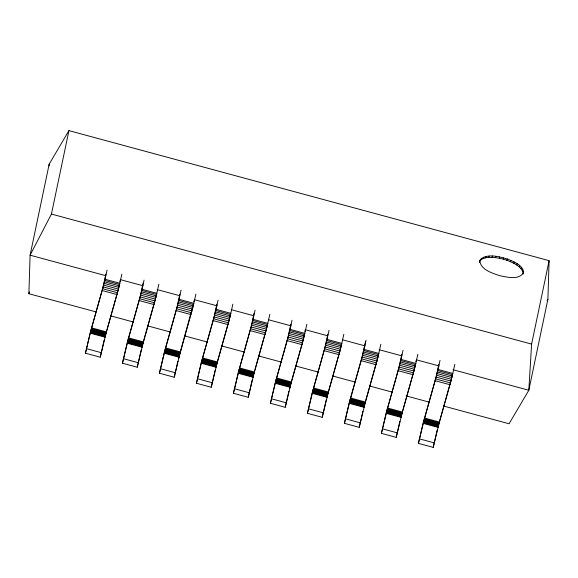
<?xml version="1.0" encoding="UTF-8"?>
<svg xmlns="http://www.w3.org/2000/svg" width="578" height="578" viewBox="0 0 578 578"><rect width="100%" height="100%" fill="white"/><g stroke="black" fill="none" stroke-linecap="round" stroke-linejoin="round"><path stroke-width="0.87" d="M95.999 311.896L28.9 293.725L30.092 255.18L49.181 164.138L68.934 130.621L549.1 260.671L547.908 299.209L528.819 390.251L509.066 423.768L443.709 406.067M49.072 165.915L49.181 164.138M549.1 260.671L531.608 344.105L528.819 390.251L453.094 369.747M28.9 293.725L29.268 291.962M105.817 275.692L30.092 255.18L51.442 214.055L68.934 130.621M105.89 274.102L102.913 287.439L90.117 333.072L85.443 353.187L100.247 357.197L105.998 333.549L118.476 289.123L121.871 274.124M85.443 353.187L91.201 329.539L103.679 285.113L107.075 270.114M118.866 286.775L119.595 283.307M119.957 281.573L120.325 279.839M143.069 283.256L140.375 295.705L127.536 341.497L122.442 363.208L137.239 367.218L142.997 343.563L155.475 299.144L158.871 284.145M122.442 363.208L128.2 339.561L140.678 295.134L144.067 280.135M155.684 297.656L156.046 295.929M179.881 294.137L176.911 307.482L164.116 353.115L159.441 373.229L174.238 377.239L179.996 353.584L192.474 309.158L195.863 294.166M159.441 373.229L165.192 349.582L177.677 305.155L181.066 290.156M193.587 303.349L180.676 350.571M193.955 301.615L194.316 299.881M216.88 304.158L213.911 317.495L201.108 363.136L196.441 383.25L211.237 387.253L216.988 363.605L229.473 319.179L232.862 304.187M196.441 383.25L202.192 359.595L214.669 315.176L218.065 300.177M230.586 313.37L228.707 321.505M254.06 313.312L251.365 325.768L238.526 371.56L233.433 393.271L248.237 397.274L253.988 373.626L266.465 329.2L269.861 314.208M233.433 393.271L239.191 369.617L251.668 325.19L255.064 310.198M266.675 327.719L267.036 325.985M290.871 324.2L287.902 337.538L275.106 383.171L270.432 403.285L285.229 407.295L290.987 383.648L303.464 339.221L306.86 324.229M270.432 403.285L276.183 379.638L288.668 335.211L292.056 320.219M304.584 333.405L302.699 341.547M304.946 331.671L305.307 329.944M327.871 334.221L324.901 347.559L312.106 393.192L307.431 413.306L322.228 417.316L327.986 393.669L340.464 349.242L343.852 334.243M307.431 413.306L313.182 389.659L325.667 345.232L329.055 330.24M341.034 346.027L339.698 351.569M380.851 344.264L377.463 359.263L364.978 403.69L359.227 427.337L344.423 423.327L350.181 399.68L362.659 355.253L366.055 340.261M377.665 357.782L378.576 353.447M401.869 354.263L398.892 367.601L386.097 413.234L381.422 433.348L396.226 437.358L401.977 413.711L414.455 369.284L417.851 354.285M381.422 433.348L387.181 409.701L399.658 365.274L403.054 350.275M415.575 363.468L413.696 371.611M415.936 361.734L416.305 360M438.861 364.284L435.891 377.622L423.096 423.255L418.421 443.369L433.218 447.379L438.977 423.725L451.454 379.305L454.85 364.306M418.421 443.369L424.173 419.722L436.657 375.295L440.046 360.296M451.656 377.817L452.574 373.489M100.247 357.197L104.192 339.943M137.239 367.218L141.184 349.965M174.238 377.239L177.894 361.178M211.237 387.253L215.182 370.007M248.237 397.274L252.181 380.028M285.229 407.295L288.884 391.241M322.228 417.316L326.173 400.063M344.423 423.327L349.098 403.213L361.9 357.58L365.506 341.779M359.227 427.337L362.876 411.283M396.226 437.358L399.875 421.304M433.218 447.379L437.163 430.126M118.685 287.634L117.717 291.449M155.547 298.234L142.773 343.852M266.537 328.297L266.169 329.771M377.528 358.36L377.159 359.834M451.526 378.395L450.688 381.632M178.53 358.62L179.332 355.528M289.52 388.683L290.322 385.584M104.921 337.082L117.471 292.36M141.913 347.103L142.333 345.507M215.912 367.138L216.331 365.542M252.904 377.159L253.323 375.563M326.902 397.202L327.321 395.605M363.902 407.223L364.321 405.626M400.894 417.244L402.209 412.331M437.893 427.265L450.443 382.542M265.945 330.63L254.674 370.606M376.935 360.686L365.664 400.67M179.772 353.873L180.228 352.204M216.772 363.894L228.462 322.423M253.764 373.915L254.219 372.246M290.763 383.937L291.218 382.268M327.762 393.95L339.452 352.479M364.761 403.971L365.209 402.31M302.453 342.465L291.666 380.627M413.451 372.521L402.664 410.691M480.455 259.37L479.422 262.166L480.455 259.37C487.919 253.265 498.915 256.639 507.289 258.958C513.488 261.653 524.773 265.447 523.119 274.001L523.487 271.024M480.08 260.7L481.38 259.457L481.756 258.128M481.38 259.457L483.287 258.482L483.663 257.152M483.287 258.482L485.737 257.795L486.112 256.466M485.737 257.795L488.663 257.42L489.039 256.09M488.663 257.42L491.972 257.369L492.348 256.04M491.972 257.369L495.563 257.644L495.938 256.314M495.563 257.644L499.327 258.236L499.703 256.907M499.327 258.236L503.149 259.125L503.525 257.795M523.112 272.354C520.612 265.642 513.047 262.78 506.913 260.288L507.289 258.958M510.504 261.69L510.88 260.36M513.82 263.286L514.196 261.957M516.754 265.027L517.129 263.698M519.21 266.855L519.593 265.526M521.132 268.727L521.508 267.397M522.44 270.583L522.815 269.254M523.495 272.671C518.741 280.388 507.123 277.086 499.768 275.72C492.333 273.076 480.896 270.005 479.798 260.837M547.084 300.791L547.908 299.209M51.442 214.055L531.608 344.105M120.614 279.694L143.243 285.828M157.165 289.6L179.801 295.726M194.598 299.736L217.227 305.863M231.149 309.635L253.778 315.761M268.575 319.771L291.204 325.898M305.133 329.67L327.762 335.804M342.559 339.806L365.188 345.94M379.117 349.712L401.746 355.838M416.543 359.848L439.172 365.975M105.138 279.29L119.942 283.299M142.137 289.311L156.934 293.321M179.137 299.332L193.933 303.342M216.129 309.353L230.933 313.363M253.128 319.374L267.925 323.384M290.127 329.395L304.924 333.398M327.126 339.416L341.923 343.419M364.118 349.43L378.922 353.44M401.118 359.451L415.914 363.461M438.117 369.472L452.914 373.482M104.864 280.446L119.668 284.455M141.863 290.467L156.66 294.477M178.862 300.488L193.659 304.498M215.861 310.509L230.658 314.519M252.853 320.53L267.657 324.54M289.853 330.551L304.649 334.554M326.852 340.572L341.649 344.575M363.844 350.586L378.648 354.596M400.843 360.607L415.647 364.617M437.842 370.628L452.639 374.638M104.524 281.833L119.321 285.843M141.523 291.854L156.32 295.857M178.515 301.875L193.319 305.878M215.515 311.896L230.311 315.899M252.514 321.91L267.311 325.92M289.513 331.931L304.31 335.941M326.505 341.952L341.309 345.962M363.504 351.973L378.301 355.983M400.503 361.994L415.3 366.004M437.503 372.015L452.299 376.025M104.127 283.401L118.924 287.411M141.119 293.422L155.923 297.432M178.118 303.443L192.915 307.453M215.117 313.464L229.914 317.474M252.116 323.485L266.913 327.495M289.108 333.506L303.912 337.509M326.108 343.527L340.904 347.53M363.107 353.541L377.904 357.551M400.106 363.562L414.903 367.572M437.098 373.583L451.902 377.593M103.679 285.113L118.476 289.123M140.678 295.134L155.475 299.144M177.677 305.155L192.474 309.158M214.669 315.176L229.473 319.179M251.668 325.19L266.465 329.2M288.668 335.211L303.464 339.221M325.667 345.232L340.464 349.242M362.659 355.253L377.463 359.263M399.658 365.274L414.455 369.284M436.657 375.295L451.454 379.305M103.202 286.912L117.999 290.915M140.201 296.926L154.998 300.936M177.2 306.947L191.997 310.957M214.192 316.968L228.996 320.978M251.192 326.989L265.988 330.999M288.191 337.01L302.988 341.02M325.19 347.031L339.987 351.041M362.182 357.052L376.986 361.055M399.181 367.073L413.978 371.076M436.18 377.087L450.977 381.097M102.711 288.74L117.507 292.743M139.703 298.761L154.507 302.764M176.702 308.775L191.499 312.785M213.701 318.796L228.498 322.806M250.7 328.817L265.497 332.827M287.692 338.838L302.496 342.848M324.692 348.859L339.488 352.869M361.691 358.88L376.488 362.89M398.69 368.901L413.487 372.904M435.682 378.922L450.486 382.925M102.212 290.539L117.009 294.549M139.211 300.56L154.008 304.57M176.203 310.581L191.007 314.591M213.203 320.602L228.007 324.612M250.202 330.623L264.999 334.633M287.201 340.644L301.998 344.654M324.193 350.665L338.997 354.675M361.192 360.686L375.989 364.689M398.191 370.708L412.988 374.71M435.191 380.721L449.987 384.731M110.817 315.906L133.475 322.047M147.419 325.819L170.077 331.96M184.888 335.97L207.545 342.104M221.49 345.882L244.147 352.016M258.958 356.034L281.616 362.168M295.56 365.946L318.218 372.08M333.036 376.09L354.82 381.993M369.631 386.003L392.289 392.144M406.233 395.916L428.89 402.057M91.649 327.885L106.453 331.895M128.648 337.906L143.445 341.916M165.648 347.927L180.444 351.937M202.647 357.948L217.444 361.958M239.639 367.969L254.443 371.972M276.638 377.99L291.435 381.993M313.637 388.004L328.434 392.014M350.636 398.025L365.433 402.035M387.628 408.046L402.433 412.056M424.628 418.067L439.425 422.077M91.425 328.709L106.222 332.711M128.424 338.722L143.221 342.732M165.424 348.744L180.22 352.753M202.416 358.765L217.22 362.774M239.415 368.786L254.212 372.796M276.414 378.807L291.211 382.817M313.413 388.828L328.21 392.838M350.405 398.849L365.209 402.852M387.405 408.87L402.201 412.873M424.404 418.884L439.201 422.894M91.201 329.539L105.998 333.549M128.2 339.561L142.997 343.563M165.192 349.582L179.996 353.584M202.192 359.595L216.988 363.605M239.191 369.617L253.988 373.626M276.183 379.638L290.987 383.648M313.182 389.659L327.986 393.669M350.181 399.68L364.978 403.69M387.181 409.701L401.977 413.711M424.173 419.722L438.977 423.725M90.977 330.363L105.781 334.373M127.976 340.384L142.773 344.394M164.976 350.405L179.772 354.415M201.968 360.426L216.772 364.436M238.967 370.447L253.771 374.45M275.966 380.469L290.763 384.471M312.965 390.482L327.762 394.492M349.957 400.503L364.761 404.513M386.957 410.525L401.761 414.534M423.956 420.546L438.753 424.555M90.768 331.165L105.572 335.168M127.767 341.179L142.564 345.189M164.766 351.2L179.563 355.21M201.765 361.221L216.562 365.231M238.757 371.242L253.561 375.252M275.757 381.263L290.553 385.273M312.756 391.284L327.553 395.294M349.755 401.305L364.552 405.308M386.747 411.326L401.551 415.329M423.746 421.34L438.543 425.35M90.58 331.909L105.377 335.919M127.572 341.93L142.376 345.94M164.571 351.951L179.368 355.961M201.57 361.973L216.367 365.982M238.57 371.994L253.366 376.003M275.562 382.015L290.366 386.017M312.561 392.036L327.358 396.038M349.56 402.05L364.357 406.059M386.559 412.071L401.356 416.081M423.551 422.092L438.355 426.102M90.406 332.596L105.203 336.598M127.406 342.617L142.202 346.619M164.398 352.631L179.202 356.64M201.397 362.652L216.194 366.662M238.396 372.673L253.193 376.683M275.395 382.694L290.192 386.704M312.387 392.715L327.191 396.725M349.387 402.736L364.183 406.746M386.386 412.757L401.183 416.767M423.385 422.778L438.182 426.781M90.262 333.195L105.059 337.198M127.254 343.209L142.058 347.219M164.253 353.23L179.05 357.24M201.252 363.251L216.049 367.261M238.252 373.272L253.048 377.282M275.244 383.293L290.048 387.303M312.243 393.315L327.04 397.324M349.242 403.336L364.039 407.338M386.241 413.357L401.038 417.359M423.233 423.371L438.037 427.38M86.722 348.751L101.518 352.753M123.721 358.772L138.518 362.774M160.72 368.786L175.517 372.796M197.712 378.807L212.516 382.817M234.711 388.828L249.508 392.838M271.711 398.849L286.507 402.859M308.71 408.87L323.507 412.88M345.702 418.891L360.506 422.901M382.701 428.912L397.498 432.915M419.7 438.933L434.497 442.936M503.149 259.125L506.913 260.288"/></g></svg>
